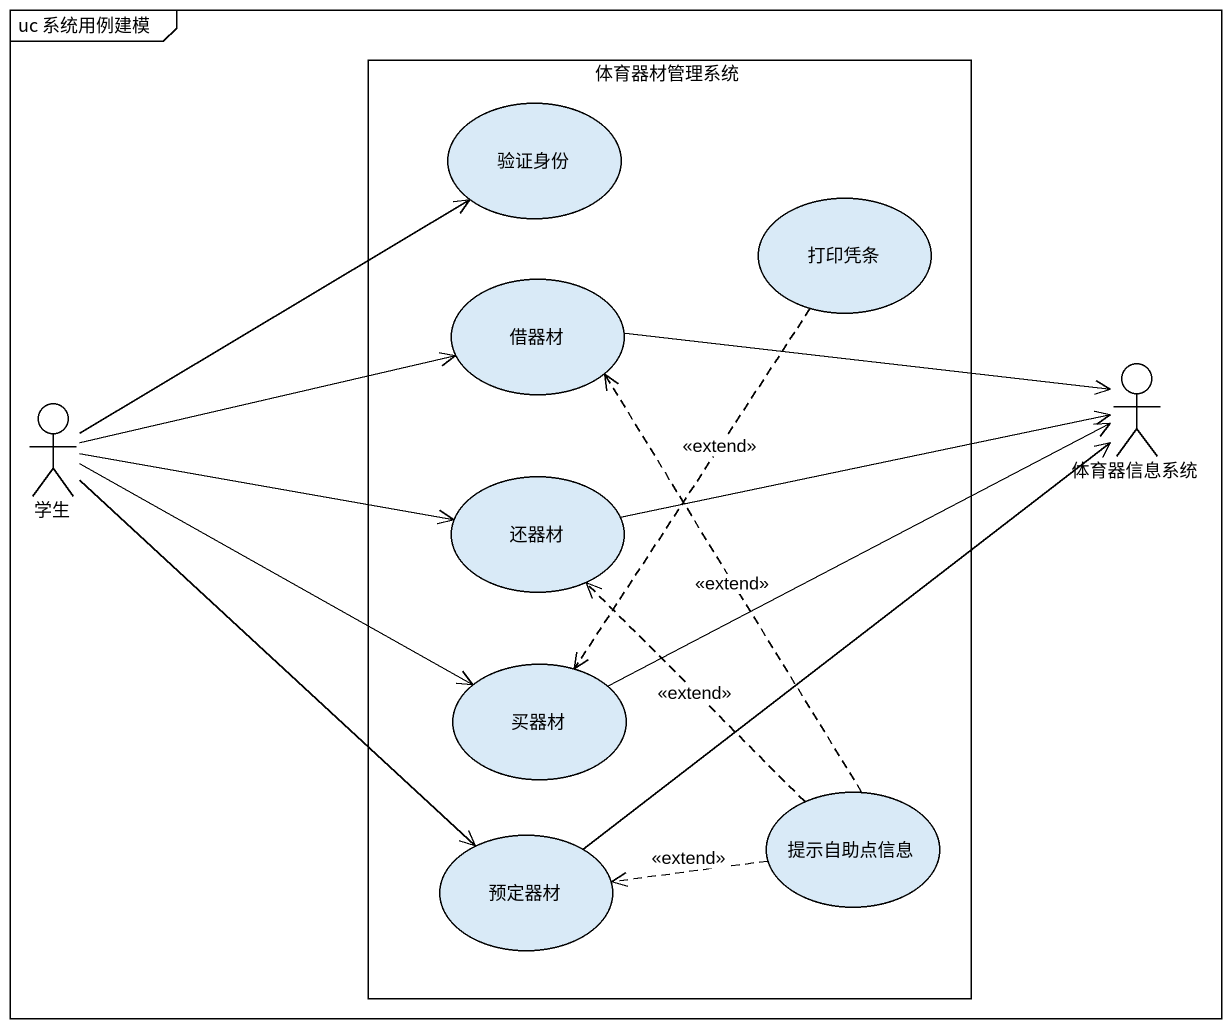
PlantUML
@startuml
mainframe uc 系统用例建模
rectangle 体育器材管理系统 {
  usecase 验证身份
  usecase 打印凭条
  usecase 借器材
  usecase 还器材
  usecase 买器材
  usecase 预定器材
  usecase 提示自助点信息
}
actor 体育器信息系统
actor 学生
打印凭条 ..> 买器材 : <<extend>>
体育器信息系统 <-left- 借器材
体育器信息系统 <-left- 还器材
体育器信息系统 <-- 预定器材
学生 -up-> 验证身份
学生 -right-> 借器材
学生 -right-> 还器材
学生 -right-> 买器材
学生 --> 预定器材
买器材 -right-> 体育器信息系统
提示自助点信息 .up.> 借器材 : <<extend>>
提示自助点信息 .up.> 还器材 : <<extend>>
提示自助点信息 .left.> 预定器材 : <<extend>>
@enduml
